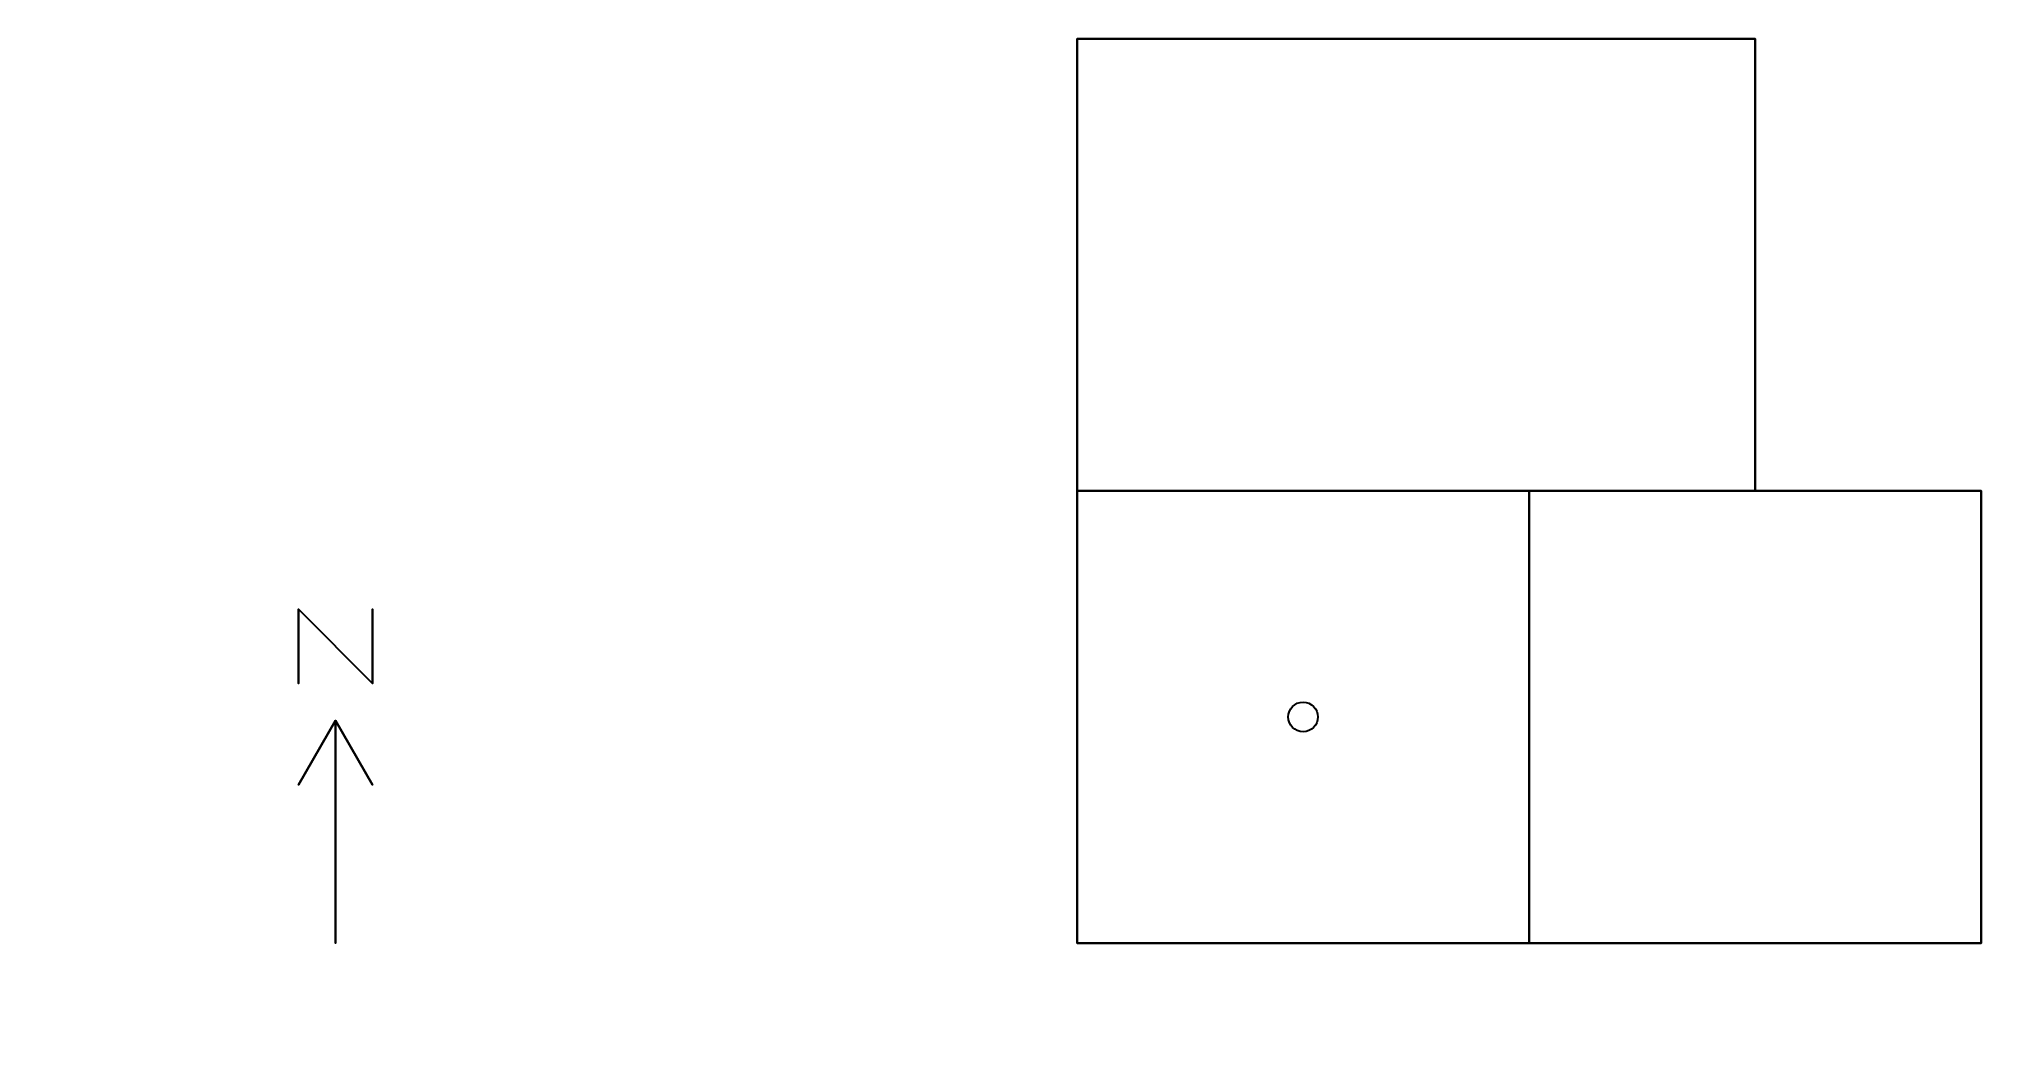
# Model space of a CAD drawing. Header units: metres. Extents: x -14 to 12.2, y -1.1 to 12.2.
import ezdxf

# ---------------------------------------------------------------- set-up
doc = ezdxf.new("R2010")
doc.units = ezdxf.units.M

msp = doc.modelspace()

# ---------------------------------------------------------------- linework, layer by layer
at = {"layer": '1', "color": 3}
for points in [[(-10.5, 4.5, 0.1), (-10.5, 4.5), (-10.5, 3.5), (-10.5, 3.5, 0.1)], [(-10.5, 4.5, 0.1), (-10.5, 4.5), (-9.5, 3.5), (-9.5, 3.5, 0.1)], [(-9.5, 4.5, 0.1), (-9.5, 4.5), (-9.5, 3.5), (-9.5, 3.5, 0.1)], [(-10, 3, 0.1), (-10, 3), (-10.5, 2.134), (-10.5, 2.134, 0.1)], [(-10, 3, 0.1), (-10, 3), (-10, 0), (-10, 0, 0.1)], [(-10, 3, 0.1), (-10, 3), (-9.5, 2.134), (-9.5, 2.134, 0.1)]]:
    msp.add_3dface(points, dxfattribs=at)
at = {"layer": 'ATTIC_ZONE', "color": 43}
for points in [[(9.144, 12.192, 3.962), (9.144, 12.192, 3.048), (0, 12.192, 3.048), (0, 12.192, 3.962)], [(0, 12.192, 3.962), (0, 12.192, 3.048), (0, 6.096, 3.048), (0, 6.096, 3.962)], [(9.144, 6.096, 3.962), (9.144, 6.096, 3.048), (9.144, 12.192, 3.048), (9.144, 12.192, 3.962)], [(0, 6.096, 3.962), (0, 6.096, 3.048), (0, 0, 3.048), (0, 0, 3.962)], [(12.192, 6.096, 3.962), (12.192, 6.096, 3.048), (9.144, 6.096, 3.048), (9.144, 6.096, 3.962)], [(12.192, 0, 3.962), (12.192, 0, 3.048), (12.192, 6.096, 3.048), (12.192, 6.096, 3.962)], [(0, 0, 3.962), (0, 0, 3.048), (6.096, 0, 3.048), (6.096, 0, 3.962)], [(6.096, 0, 3.962), (6.096, 0, 3.048), (12.192, 0, 3.048), (12.192, 0, 3.962)]]:
    msp.add_3dface(points, dxfattribs=at)
at = {"layer": 'ATTIC_ZONE', "color": 8}
for points in [[(0, 6.096, 3.048), (0, 12.192, 3.048), (9.144, 12.192, 3.048), (9.144, 6.096, 3.048)], [(0, 0, 3.048), (0, 6.096, 3.048), (6.096, 6.096, 3.048), (6.096, 0, 3.048)], [(6.096, 0, 3.048), (6.096, 6.096, 3.048), (12.192, 6.096, 3.048), (12.192, 0, 3.048)]]:
    msp.add_3dface(points, dxfattribs=at)
at = {"layer": 'ATTIC_ZONE', "color": 15}
for points in [[(0, 12.192, 3.962), (0, 6.096, 3.962), (9.144, 6.096, 3.962), (9.144, 12.192, 3.962)], [(0, 6.096, 3.962), (0, 0, 3.962), (6.096, 0, 3.962), (6.096, 6.096, 3.962)], [(6.096, 6.096, 3.962), (6.096, 0, 3.962), (12.192, 0, 3.962), (12.192, 6.096, 3.962)]]:
    msp.add_3dface(points, dxfattribs=at)
at = {"layer": 'EAST_ZONE', "color": 43}
for points in [[(6.096, 6.096, 3.048), (6.096, 6.096), (6.096, 0), (6.096, 0, 3.048)], [(9.144, 6.096, 3.048), (9.144, 6.096), (6.096, 6.096), (6.096, 6.096, 3.048)], [(12.192, 6.096, 3.048), (12.192, 6.096), (9.144, 6.096), (9.144, 6.096, 3.048)], [(12.192, 0, 3.048), (12.192, 0), (12.192, 6.096), (12.192, 6.096, 3.048)], [(6.096, 0, 3.048), (6.096, 0), (12.192, 0), (12.192, 0, 3.048)]]:
    msp.add_3dface(points, dxfattribs=at)
at = {"layer": 'EAST_ZONE', "color": 8}
msp.add_3dface([(6.096, 0), (6.096, 6.096), (12.192, 6.096), (12.192, 0)], dxfattribs=at)
at = {"layer": 'EAST_ZONE', "color": 15}
msp.add_3dface([(6.096, 6.096, 3.048), (6.096, 0, 3.048), (12.192, 0, 3.048), (12.192, 6.096, 3.048)], dxfattribs=at)
at = {"layer": 'NORTH_ZONE', "color": 43}
for points in [[(0, 12.192, 3.048), (0, 12.192), (0, 6.096), (0, 6.096, 3.048)], [(9.144, 12.192, 3.048), (9.144, 12.192), (0, 12.192), (0, 12.192, 3.048)], [(9.144, 6.096, 3.048), (9.144, 6.096), (9.144, 12.192), (9.144, 12.192, 3.048)], [(0, 6.096, 3.048), (0, 6.096), (6.096, 6.096), (6.096, 6.096, 3.048)], [(6.096, 6.096, 3.048), (6.096, 6.096), (9.144, 6.096), (9.144, 6.096, 3.048)]]:
    msp.add_3dface(points, dxfattribs=at)
at = {"layer": 'NORTH_ZONE', "color": 8}
msp.add_3dface([(0, 6.096), (0, 12.192), (9.144, 12.192), (9.144, 6.096)], dxfattribs=at)
at = {"layer": 'NORTH_ZONE', "color": 15}
msp.add_3dface([(0, 12.192, 3.048), (0, 6.096, 3.048), (9.144, 6.096, 3.048), (9.144, 12.192, 3.048)], dxfattribs=at)
at = {"layer": 'NORTH_ZONE', "color": 143}
msp.add_3dface([(5.548, 12.192, 2.5), (5.548, 12.192, 0.5), (0.548, 12.192, 0.5), (0.548, 12.192, 2.5)], dxfattribs=at)
at = {"layer": 'NORTH_ZONE', "color": 45}
msp.add_3dface([(2.5, 6.096, 2), (2.5, 6.096), (3.5, 6.096), (3.5, 6.096, 2)], dxfattribs=at)
at = {"layer": 'WEST_ZONE', "color": 10}
msp.add_circle((3.048, 3.048, 0.9), 0.2, dxfattribs=at)
at = {"layer": 'WEST_ZONE', "color": 43}
for points in [[(0, 6.096, 3.048), (0, 6.096), (0, 0), (0, 0, 3.048)], [(6.096, 6.096, 3.048), (6.096, 6.096), (0, 6.096), (0, 6.096, 3.048)], [(6.096, 0, 3.048), (6.096, 0), (6.096, 6.096), (6.096, 6.096, 3.048)], [(0, 0, 3.048), (0, 0), (6.096, 0), (6.096, 0, 3.048)]]:
    msp.add_3dface(points, dxfattribs=at)
at = {"layer": 'WEST_ZONE', "color": 8}
msp.add_3dface([(0, 0), (0, 6.096), (6.096, 6.096), (6.096, 0)], dxfattribs=at)
at = {"layer": 'WEST_ZONE', "color": 15}
msp.add_3dface([(0, 6.096, 3.048), (0, 0, 3.048), (6.096, 0, 3.048), (6.096, 6.096, 3.048)], dxfattribs=at)
at = {"layer": 'WEST_ZONE', "color": 45}
msp.add_3dface([(3.5, 6.096, 2), (3.5, 6.096), (2.5, 6.096), (2.5, 6.096, 2)], dxfattribs=at)
at = {"layer": 'WEST_ZONE', "color": 143}
msp.add_3dface([(0.548, 0, 2.5), (0.548, 0, 0.5), (5.548, 0, 0.5), (5.548, 0, 2.5)], dxfattribs=at)

doc.saveas('drawing.dxf')
